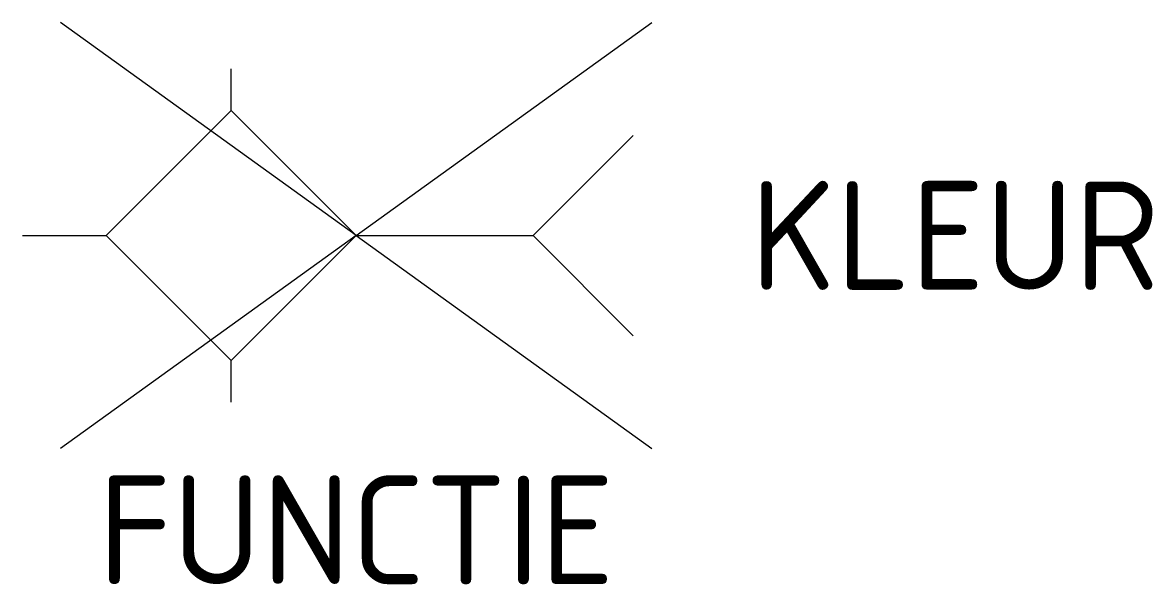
# Model space of a CAD drawing. Header units: metres. Extents: x -5.5 to 13.2, y -5.8 to 3.5.
import ezdxf
from ezdxf.enums import TextEntityAlignment as Align

# ---------------------------------------------------------------- set-up
doc = ezdxf.new("R2010")
doc.units = ezdxf.units.M
doc.styles.add('NLCS-ISO', font='NLCS-ISO.ttf')

msp = doc.modelspace()

# ---------------------------------------------------------------- linework, layer by layer
for p, q in [((0, 0), (-4.895, 3.524)), ((0, 0), (4.895, 3.524)), ((-2.071, 2.071), (-2.071, 2.758)), ((-4.142, 0), (-2.071, 2.071)), ((0, 0), (-2.071, 2.071)), ((2.929, 0), (4.587, 1.658)), ((-5.525, 0), (-4.142, 0)), ((0, 0), (-4.895, -3.524)), ((0, 0), (2.929, 0)), ((0, 0), (4.895, -3.524)), ((-4.142, 0), (-2.071, -2.071)), ((0, 0), (-2.071, -2.071)), ((2.929, 0), (4.587, -1.658)), ((-2.071, -2.758), (-2.071, -2.071))]:
    msp.add_line(p, q)

# ---------------------------------------------------------------- texts
at = {"style": 'NLCS-ISO'}
msp.add_attdef('KLEUR', text='', height=1.8, dxfattribs=at).set_placement((6.525, 0), align=Align.MIDDLE_LEFT)
at = {"style": 'NLCS-ISO', "flags": 1}
msp.add_attdef('FUNCTIE', text='', height=1.8, dxfattribs=at).set_placement((0, -3.975), align=Align.TOP_CENTER)

doc.saveas('drawing.dxf')
